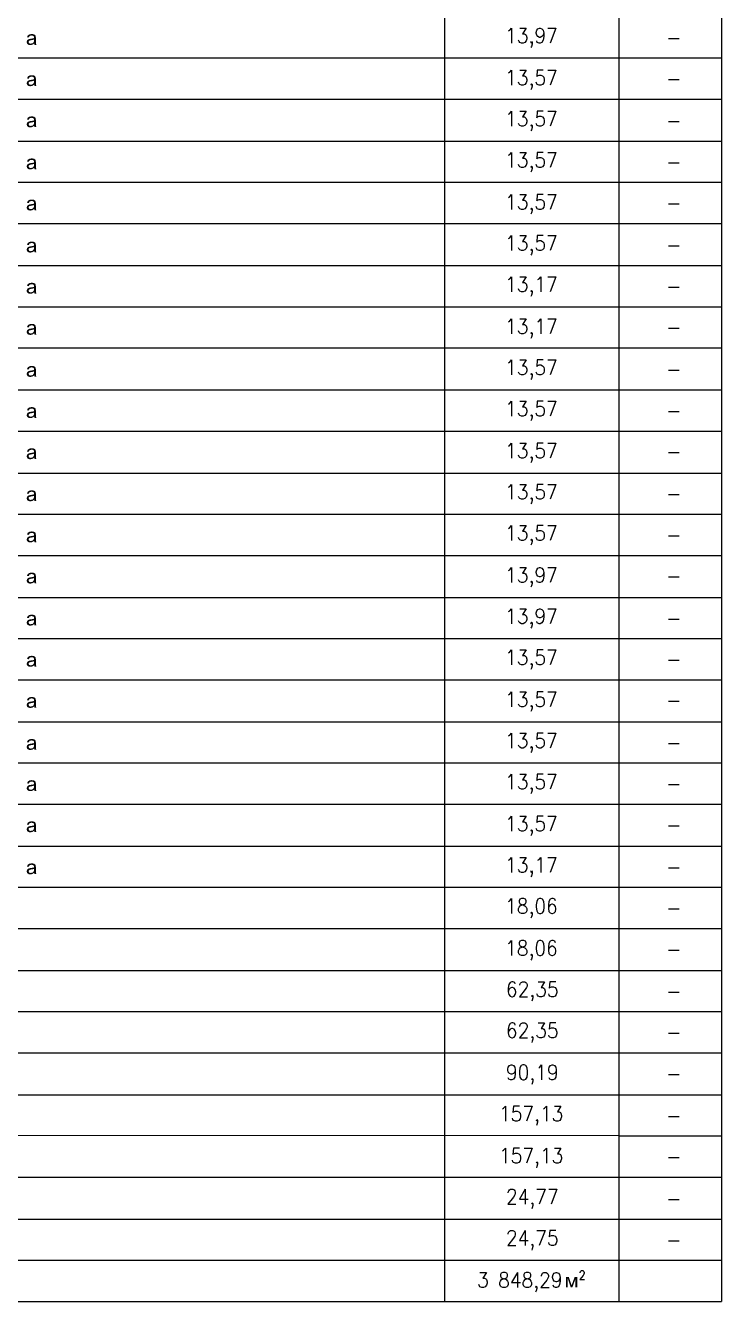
# Model space of a CAD drawing. Header units: millimetres. Extents: x 0 to 420, y 0 to 297.
# Drawn here: x 44 to 77.7, y 49.4 to 111.1 of the extents above; entities that cross this region are included whole.
import ezdxf

# ---------------------------------------------------------------- set-up
doc = ezdxf.new("R2010")
doc.units = ezdxf.units.MM
doc.layers.get('0').update_dxf_attribs({"linetype": 'CONTINUOUS'})
doc.styles.get("Standard").update_dxf_attribs({"font": 'STANDARD'})

msp = doc.modelspace()

# ---------------------------------------------------------------- hatches: boundary and pattern name
at = {"true_color": 0x0000fb}
h = msp.add_hatch(color=0, dxfattribs=at)
h.paths.add_polyline_path([(44.461506, 110.214723), (44.36835, 110.156294), (44.272439, 110.139757), (44.197749, 110.150093), (44.142903, 110.181099), (44.108935, 110.227952), (44.097704, 110.286381), (44.114791, 110.354731), (44.15944, 110.404892), (44.222278, 110.433555), (44.299448, 110.446784), (44.390261, 110.460013), (44.453789, 110.47655), (44.45434, 110.49915), (44.448208, 110.54428), (44.430086, 110.574115), (44.388332, 110.595957), (44.330868, 110.603329), (44.240468, 110.581832), (44.197474, 110.505764), (44.112586, 110.51734), (44.15062, 110.605534), (44.227239, 110.656797), (44.343546, 110.674987), (44.44993, 110.659553), (44.510564, 110.620417), (44.537573, 110.561988), (44.541983, 110.481511), (44.541983, 110.365756), (44.543292, 110.267019), (44.547495, 110.212518), (44.569544, 110.151333), (44.478593, 110.151333)], flags=0)
h.paths.add_polyline_path([(44.453789, 110.408199), (44.39474, 110.390285), (44.312126, 110.375678), (44.23661, 110.358039), (44.202435, 110.329927), (44.190308, 110.288585), (44.216215, 110.230708), (44.293385, 110.207557), (44.382682, 110.229605), (44.440008, 110.289688), (44.453789, 110.37678)], flags=0)
h = msp.add_hatch(color=0, dxfattribs=at)
h.paths.add_polyline_path([(44.461505, 108.225056), (44.36835, 108.166627), (44.272439, 108.150091), (44.197749, 108.160426), (44.142903, 108.191432), (44.108934, 108.238285), (44.097703, 108.296714), (44.114791, 108.365065), (44.159439, 108.415225), (44.222278, 108.443888), (44.299448, 108.457118), (44.390261, 108.470347), (44.453788, 108.486883), (44.45434, 108.509483), (44.448207, 108.554614), (44.430086, 108.584448), (44.388332, 108.60629), (44.330867, 108.613663), (44.240468, 108.592165), (44.197473, 108.516098), (44.112586, 108.527673), (44.15062, 108.615868), (44.227239, 108.667131), (44.343545, 108.685321), (44.44993, 108.669887), (44.510564, 108.63075), (44.537573, 108.572322), (44.541983, 108.491844), (44.541983, 108.376089), (44.543292, 108.277353), (44.547495, 108.222851), (44.569544, 108.161666), (44.478593, 108.161666)], flags=0)
h.paths.add_polyline_path([(44.453788, 108.418533), (44.39474, 108.400618), (44.312126, 108.386011), (44.23661, 108.368372), (44.202434, 108.34026), (44.190308, 108.298919), (44.216215, 108.241041), (44.293385, 108.21789), (44.382682, 108.239939), (44.440008, 108.300021), (44.453788, 108.387113)], flags=0)
h = msp.add_hatch(color=0, dxfattribs=at)
h.paths.add_polyline_path([(44.461508, 106.235389), (44.368352, 106.176961), (44.272441, 106.160424), (44.197751, 106.170759), (44.142905, 106.201765), (44.108937, 106.248618), (44.097706, 106.307047), (44.114793, 106.375398), (44.159442, 106.425559), (44.22228, 106.454222), (44.29945, 106.467451), (44.390263, 106.48068), (44.453791, 106.497217), (44.454342, 106.519816), (44.44821, 106.564947), (44.430088, 106.594782), (44.388334, 106.616624), (44.33087, 106.623996), (44.24047, 106.602499), (44.197476, 106.526431), (44.112588, 106.538007), (44.150622, 106.626201), (44.227241, 106.677464), (44.343548, 106.695654), (44.449932, 106.68022), (44.510566, 106.641084), (44.537575, 106.582655), (44.541985, 106.502178), (44.541985, 106.386422), (44.543294, 106.287686), (44.547497, 106.233184), (44.569546, 106.172), (44.478595, 106.172)], flags=0)
h.paths.add_polyline_path([(44.453791, 106.428866), (44.394742, 106.410951), (44.312128, 106.396344), (44.236612, 106.378705), (44.202437, 106.350593), (44.19031, 106.309252), (44.216217, 106.251375), (44.293387, 106.228224), (44.382684, 106.250272), (44.44001, 106.310355), (44.453791, 106.397447)], flags=0)
h = msp.add_hatch(color=0, dxfattribs=at)
h.paths.add_polyline_path([(44.461505, 104.203389), (44.36835, 104.144961), (44.272439, 104.128424), (44.197749, 104.138759), (44.142903, 104.169765), (44.108934, 104.216619), (44.097703, 104.275047), (44.114791, 104.343398), (44.159439, 104.393559), (44.222278, 104.422222), (44.299448, 104.435451), (44.390261, 104.44868), (44.453788, 104.465217), (44.45434, 104.487816), (44.448207, 104.532947), (44.430086, 104.562782), (44.388332, 104.584624), (44.330867, 104.591996), (44.240468, 104.570499), (44.197473, 104.494431), (44.112586, 104.506007), (44.15062, 104.594201), (44.227239, 104.645464), (44.343545, 104.663654), (44.44993, 104.64822), (44.510564, 104.609084), (44.537573, 104.550655), (44.541983, 104.470178), (44.541983, 104.354422), (44.543292, 104.255686), (44.547495, 104.201184), (44.569544, 104.14), (44.478593, 104.14)], flags=0)
h.paths.add_polyline_path([(44.453788, 104.396866), (44.39474, 104.378951), (44.312126, 104.364344), (44.23661, 104.346705), (44.202434, 104.318593), (44.190308, 104.277252), (44.216215, 104.219375), (44.293385, 104.196224), (44.382682, 104.218272), (44.440008, 104.278355), (44.453788, 104.365447)], flags=0)
h = msp.add_hatch(color=0, dxfattribs=at)
h.paths.add_polyline_path([(44.461505, 102.213723), (44.36835, 102.155294), (44.272439, 102.138757), (44.197749, 102.149093), (44.142903, 102.180099), (44.108934, 102.226952), (44.097703, 102.285381), (44.114791, 102.353731), (44.159439, 102.403892), (44.222278, 102.432555), (44.299448, 102.445784), (44.390261, 102.459013), (44.453788, 102.47555), (44.45434, 102.49815), (44.448207, 102.543281), (44.430086, 102.573115), (44.388332, 102.594957), (44.330867, 102.602329), (44.240468, 102.580832), (44.197473, 102.504764), (44.112586, 102.51634), (44.15062, 102.604534), (44.227239, 102.655797), (44.343545, 102.673987), (44.44993, 102.658553), (44.510564, 102.619417), (44.537573, 102.560988), (44.541983, 102.480511), (44.541983, 102.364756), (44.543292, 102.266019), (44.547495, 102.211518), (44.569544, 102.150333), (44.478593, 102.150333)], flags=0)
h.paths.add_polyline_path([(44.453788, 102.407199), (44.39474, 102.389285), (44.312126, 102.374678), (44.23661, 102.357039), (44.202434, 102.328927), (44.190308, 102.287586), (44.216215, 102.229708), (44.293385, 102.206557), (44.382682, 102.228605), (44.440008, 102.288688), (44.453788, 102.37578)], flags=0)
h = msp.add_hatch(color=0, dxfattribs=at)
h.paths.add_polyline_path([(44.461505, 100.181723), (44.36835, 100.123294), (44.272439, 100.106757), (44.197749, 100.117093), (44.142903, 100.148099), (44.108934, 100.194952), (44.097703, 100.253381), (44.114791, 100.321731), (44.159439, 100.371892), (44.222278, 100.400555), (44.299448, 100.413784), (44.390261, 100.427013), (44.453788, 100.44355), (44.45434, 100.46615), (44.448207, 100.511281), (44.430086, 100.541115), (44.388332, 100.562957), (44.330867, 100.570329), (44.240468, 100.548832), (44.197473, 100.472764), (44.112586, 100.48434), (44.15062, 100.572534), (44.227239, 100.623797), (44.343545, 100.641987), (44.44993, 100.626553), (44.510564, 100.587417), (44.537573, 100.528988), (44.541983, 100.448511), (44.541983, 100.332756), (44.543292, 100.234019), (44.547495, 100.179518), (44.569544, 100.118333), (44.478593, 100.118333)], flags=0)
h.paths.add_polyline_path([(44.453788, 100.375199), (44.39474, 100.357285), (44.312126, 100.342678), (44.23661, 100.325039), (44.202434, 100.296927), (44.190308, 100.255586), (44.216215, 100.197708), (44.293385, 100.174557), (44.382682, 100.196606), (44.440008, 100.256688), (44.453788, 100.34378)], flags=0)
h = msp.add_hatch(color=0, dxfattribs=at)
h.paths.add_polyline_path([(44.461505, 98.192056), (44.36835, 98.133627), (44.272439, 98.117091), (44.197749, 98.127426), (44.142903, 98.158432), (44.108934, 98.205285), (44.097703, 98.263714), (44.114791, 98.332065), (44.159439, 98.382225), (44.222278, 98.410888), (44.299448, 98.424118), (44.390261, 98.437347), (44.453788, 98.453883), (44.45434, 98.476483), (44.448207, 98.521614), (44.430086, 98.551448), (44.388332, 98.57329), (44.330867, 98.580663), (44.240468, 98.559165), (44.197473, 98.483098), (44.112586, 98.494673), (44.15062, 98.582868), (44.227239, 98.634131), (44.343545, 98.652321), (44.44993, 98.636887), (44.510564, 98.59775), (44.537573, 98.539322), (44.541983, 98.458844), (44.541983, 98.343089), (44.543292, 98.244353), (44.547495, 98.189851), (44.569544, 98.128666), (44.478593, 98.128666)], flags=0)
h.paths.add_polyline_path([(44.453788, 98.385533), (44.39474, 98.367618), (44.312126, 98.353011), (44.23661, 98.335372), (44.202434, 98.30726), (44.190308, 98.265919), (44.216215, 98.208041), (44.293385, 98.18489), (44.382682, 98.206939), (44.440008, 98.267021), (44.453788, 98.354113)], flags=0)
h = msp.add_hatch(color=0, dxfattribs=at)
h.paths.add_polyline_path([(44.461505, 96.202389), (44.36835, 96.143961), (44.272439, 96.127424), (44.197749, 96.137759), (44.142903, 96.168765), (44.108934, 96.215619), (44.097703, 96.274047), (44.114791, 96.342398), (44.159439, 96.392559), (44.222278, 96.421222), (44.299448, 96.434451), (44.390261, 96.44768), (44.453788, 96.464217), (44.45434, 96.486816), (44.448207, 96.531947), (44.430086, 96.561782), (44.388332, 96.583624), (44.330867, 96.590996), (44.240468, 96.569499), (44.197473, 96.493431), (44.112586, 96.505007), (44.15062, 96.593201), (44.227239, 96.644464), (44.343545, 96.662654), (44.44993, 96.64722), (44.510564, 96.608084), (44.537573, 96.549655), (44.541983, 96.469178), (44.541983, 96.353422), (44.543292, 96.254686), (44.547495, 96.200185), (44.569544, 96.139), (44.478593, 96.139)], flags=0)
h.paths.add_polyline_path([(44.453788, 96.395866), (44.39474, 96.377951), (44.312126, 96.363344), (44.23661, 96.345705), (44.202434, 96.317593), (44.190308, 96.276252), (44.216215, 96.218375), (44.293385, 96.195224), (44.382682, 96.217272), (44.440008, 96.277355), (44.453788, 96.364447)], flags=0)
h = msp.add_hatch(color=0, dxfattribs=at)
h.paths.add_polyline_path([(44.461505, 94.170389), (44.36835, 94.111961), (44.272439, 94.095424), (44.197749, 94.105759), (44.142903, 94.136765), (44.108934, 94.183619), (44.097703, 94.242047), (44.114791, 94.310398), (44.159439, 94.360559), (44.222278, 94.389222), (44.299448, 94.402451), (44.390261, 94.41568), (44.453788, 94.432217), (44.45434, 94.454816), (44.448207, 94.499947), (44.430086, 94.529782), (44.388332, 94.551624), (44.330867, 94.558996), (44.240468, 94.537499), (44.197473, 94.461431), (44.112586, 94.473007), (44.15062, 94.561201), (44.227239, 94.612464), (44.343545, 94.630654), (44.44993, 94.61522), (44.510564, 94.576084), (44.537573, 94.517655), (44.541983, 94.437178), (44.541983, 94.321422), (44.543292, 94.222686), (44.547495, 94.168185), (44.569544, 94.107), (44.478593, 94.107)], flags=0)
h.paths.add_polyline_path([(44.453788, 94.363866), (44.39474, 94.345951), (44.312126, 94.331344), (44.23661, 94.313705), (44.202434, 94.285593), (44.190308, 94.244252), (44.216215, 94.186375), (44.293385, 94.163224), (44.382682, 94.185272), (44.440008, 94.245355), (44.453788, 94.332447)], flags=0)
h = msp.add_hatch(color=0, dxfattribs=at)
h.paths.add_polyline_path([(44.461505, 92.180723), (44.36835, 92.122294), (44.272439, 92.105757), (44.197749, 92.116093), (44.142903, 92.147099), (44.108934, 92.193952), (44.097703, 92.252381), (44.114791, 92.320731), (44.159439, 92.370892), (44.222278, 92.399555), (44.299448, 92.412784), (44.390261, 92.426014), (44.453788, 92.44255), (44.45434, 92.46515), (44.448207, 92.510281), (44.430086, 92.540115), (44.388332, 92.561957), (44.330867, 92.569329), (44.240468, 92.547832), (44.197473, 92.471764), (44.112586, 92.48334), (44.15062, 92.571534), (44.227239, 92.622797), (44.343545, 92.640987), (44.44993, 92.625553), (44.510564, 92.586417), (44.537573, 92.527988), (44.541983, 92.447511), (44.541983, 92.331756), (44.543292, 92.233019), (44.547495, 92.178518), (44.569544, 92.117333), (44.478593, 92.117333)], flags=0)
h.paths.add_polyline_path([(44.453788, 92.374199), (44.39474, 92.356285), (44.312126, 92.341678), (44.23661, 92.324039), (44.202434, 92.295927), (44.190308, 92.254586), (44.216215, 92.196708), (44.293385, 92.173557), (44.382682, 92.195606), (44.440008, 92.255688), (44.453788, 92.34278)], flags=0)
h = msp.add_hatch(color=0, dxfattribs=at)
h.paths.add_polyline_path([(44.461506, 90.191056), (44.36835, 90.132627), (44.272439, 90.116091), (44.197749, 90.126426), (44.142903, 90.157432), (44.108935, 90.204285), (44.097704, 90.262714), (44.114791, 90.331065), (44.15944, 90.381225), (44.222278, 90.409889), (44.299448, 90.423118), (44.390261, 90.436347), (44.453789, 90.452883), (44.45434, 90.475483), (44.448208, 90.520614), (44.430086, 90.550448), (44.388332, 90.57229), (44.330868, 90.579663), (44.240468, 90.558165), (44.197474, 90.482098), (44.112586, 90.493673), (44.15062, 90.581868), (44.227239, 90.633131), (44.343546, 90.651321), (44.44993, 90.635887), (44.510564, 90.596751), (44.537573, 90.538322), (44.541983, 90.457844), (44.541983, 90.342089), (44.543292, 90.243353), (44.547495, 90.188851), (44.569544, 90.127666), (44.478593, 90.127666)], flags=0)
h.paths.add_polyline_path([(44.453789, 90.384533), (44.39474, 90.366618), (44.312126, 90.352011), (44.23661, 90.334372), (44.202435, 90.30626), (44.190308, 90.264919), (44.216215, 90.207041), (44.293385, 90.18389), (44.382682, 90.205939), (44.440008, 90.266021), (44.453789, 90.353113)], flags=0)
h = msp.add_hatch(color=0, dxfattribs=at)
h.paths.add_polyline_path([(44.461505, 88.159056), (44.36835, 88.100627), (44.272439, 88.084091), (44.197749, 88.094426), (44.142903, 88.125432), (44.108934, 88.172285), (44.097703, 88.230714), (44.114791, 88.299065), (44.159439, 88.349225), (44.222278, 88.377889), (44.299448, 88.391118), (44.390261, 88.404347), (44.453788, 88.420883), (44.45434, 88.443483), (44.448207, 88.488614), (44.430086, 88.518448), (44.388332, 88.54029), (44.330867, 88.547663), (44.240468, 88.526165), (44.197473, 88.450098), (44.112586, 88.461673), (44.15062, 88.549868), (44.227239, 88.601131), (44.343545, 88.619321), (44.44993, 88.603887), (44.510564, 88.564751), (44.537573, 88.506322), (44.541983, 88.425844), (44.541983, 88.310089), (44.543292, 88.211353), (44.547495, 88.156851), (44.569544, 88.095666), (44.478593, 88.095666)], flags=0)
h.paths.add_polyline_path([(44.453788, 88.352533), (44.39474, 88.334618), (44.312126, 88.320011), (44.23661, 88.302372), (44.202434, 88.27426), (44.190308, 88.232919), (44.216215, 88.175041), (44.293385, 88.15189), (44.382682, 88.173939), (44.440008, 88.234021), (44.453788, 88.321113)], flags=0)
h = msp.add_hatch(color=0, dxfattribs=at)
h.paths.add_polyline_path([(44.461505, 86.169389), (44.36835, 86.110961), (44.272439, 86.094424), (44.197749, 86.104759), (44.142903, 86.135765), (44.108934, 86.182619), (44.097703, 86.241047), (44.114791, 86.309398), (44.159439, 86.359559), (44.222278, 86.388222), (44.299448, 86.401451), (44.390261, 86.41468), (44.453788, 86.431217), (44.45434, 86.453816), (44.448207, 86.498947), (44.430086, 86.528782), (44.388332, 86.550624), (44.330867, 86.557996), (44.240468, 86.536499), (44.197473, 86.460431), (44.112586, 86.472007), (44.15062, 86.560201), (44.227239, 86.611464), (44.343545, 86.629654), (44.44993, 86.61422), (44.510564, 86.575084), (44.537573, 86.516655), (44.541983, 86.436178), (44.541983, 86.320422), (44.543292, 86.221686), (44.547495, 86.167185), (44.569544, 86.106), (44.478593, 86.106)], flags=0)
h.paths.add_polyline_path([(44.453788, 86.362866), (44.39474, 86.344951), (44.312126, 86.330344), (44.23661, 86.312705), (44.202434, 86.284593), (44.190308, 86.243252), (44.216215, 86.185375), (44.293385, 86.162224), (44.382682, 86.184272), (44.440008, 86.244355), (44.453788, 86.331447)], flags=0)
h = msp.add_hatch(color=0, dxfattribs=at)
h.paths.add_polyline_path([(44.461505, 84.179723), (44.36835, 84.121294), (44.272439, 84.104757), (44.197749, 84.115093), (44.142903, 84.146099), (44.108934, 84.192952), (44.097703, 84.251381), (44.114791, 84.319731), (44.159439, 84.369892), (44.222278, 84.398555), (44.299448, 84.411784), (44.390261, 84.425014), (44.453788, 84.44155), (44.45434, 84.46415), (44.448207, 84.509281), (44.430086, 84.539115), (44.388332, 84.560957), (44.330867, 84.56833), (44.240468, 84.546832), (44.197473, 84.470764), (44.112586, 84.48234), (44.15062, 84.570534), (44.227239, 84.621797), (44.343545, 84.639988), (44.44993, 84.624553), (44.510564, 84.585417), (44.537573, 84.526988), (44.541983, 84.446511), (44.541983, 84.330756), (44.543292, 84.232019), (44.547495, 84.177518), (44.569544, 84.116333), (44.478593, 84.116333)], flags=0)
h.paths.add_polyline_path([(44.453788, 84.373199), (44.39474, 84.355285), (44.312126, 84.340678), (44.23661, 84.323039), (44.202434, 84.294927), (44.190308, 84.253586), (44.216215, 84.195708), (44.293385, 84.172557), (44.382682, 84.194606), (44.440008, 84.254688), (44.453788, 84.34178)], flags=0)
h = msp.add_hatch(color=0, dxfattribs=at)
h.paths.add_polyline_path([(44.461505, 82.147723), (44.36835, 82.089294), (44.272439, 82.072757), (44.197749, 82.083093), (44.142903, 82.114099), (44.108934, 82.160952), (44.097703, 82.219381), (44.114791, 82.287731), (44.159439, 82.337892), (44.222278, 82.366555), (44.299448, 82.379784), (44.390261, 82.393014), (44.453788, 82.40955), (44.45434, 82.43215), (44.448207, 82.477281), (44.430086, 82.507115), (44.388332, 82.528957), (44.330867, 82.53633), (44.240468, 82.514832), (44.197473, 82.438764), (44.112586, 82.45034), (44.15062, 82.538534), (44.227239, 82.589797), (44.343545, 82.607988), (44.44993, 82.592553), (44.510564, 82.553417), (44.537573, 82.494988), (44.541983, 82.414511), (44.541983, 82.298756), (44.543292, 82.200019), (44.547495, 82.145518), (44.569544, 82.084333), (44.478593, 82.084333)], flags=0)
h.paths.add_polyline_path([(44.453788, 82.341199), (44.39474, 82.323285), (44.312126, 82.308678), (44.23661, 82.291039), (44.202434, 82.262927), (44.190308, 82.221586), (44.216215, 82.163708), (44.293385, 82.140557), (44.382682, 82.162606), (44.440008, 82.222688), (44.453788, 82.30978)], flags=0)
h = msp.add_hatch(color=0, dxfattribs=at)
h.paths.add_polyline_path([(44.461505, 80.158056), (44.36835, 80.099627), (44.272439, 80.083091), (44.197749, 80.093426), (44.142903, 80.124432), (44.108934, 80.171285), (44.097703, 80.229714), (44.114791, 80.298065), (44.159439, 80.348225), (44.222278, 80.376889), (44.299448, 80.390118), (44.390261, 80.403347), (44.453788, 80.419883), (44.45434, 80.442483), (44.448207, 80.487614), (44.430086, 80.517448), (44.388332, 80.53929), (44.330867, 80.546663), (44.240468, 80.525165), (44.197473, 80.449098), (44.112586, 80.460673), (44.15062, 80.548868), (44.227239, 80.600131), (44.343545, 80.618321), (44.44993, 80.602887), (44.510564, 80.563751), (44.537573, 80.505322), (44.541983, 80.424844), (44.541983, 80.309089), (44.543292, 80.210353), (44.547495, 80.155851), (44.569544, 80.094666), (44.478593, 80.094666)], flags=0)
h.paths.add_polyline_path([(44.453788, 80.351533), (44.39474, 80.333618), (44.312126, 80.319011), (44.23661, 80.301372), (44.202434, 80.27326), (44.190308, 80.231919), (44.216215, 80.174041), (44.293385, 80.15089), (44.382682, 80.172939), (44.440008, 80.233021), (44.453788, 80.320113)], flags=0)
h = msp.add_hatch(color=0, dxfattribs=at)
h.paths.add_polyline_path([(44.461505, 78.168389), (44.36835, 78.109961), (44.272439, 78.093424), (44.197749, 78.103759), (44.142903, 78.134765), (44.108934, 78.181619), (44.097703, 78.240047), (44.114791, 78.308398), (44.159439, 78.358559), (44.222278, 78.387222), (44.299448, 78.400451), (44.390261, 78.41368), (44.453788, 78.430217), (44.45434, 78.452817), (44.448207, 78.497947), (44.430086, 78.527782), (44.388332, 78.549624), (44.330867, 78.556996), (44.240468, 78.535499), (44.197473, 78.459431), (44.112586, 78.471007), (44.15062, 78.559201), (44.227239, 78.610464), (44.343545, 78.628654), (44.44993, 78.61322), (44.510564, 78.574084), (44.537573, 78.515655), (44.541983, 78.435178), (44.541983, 78.319422), (44.543292, 78.220686), (44.547495, 78.166185), (44.569544, 78.105), (44.478593, 78.105)], flags=0)
h.paths.add_polyline_path([(44.453788, 78.361866), (44.39474, 78.343952), (44.312126, 78.329344), (44.23661, 78.311705), (44.202434, 78.283593), (44.190308, 78.242252), (44.216215, 78.184375), (44.293385, 78.161224), (44.382682, 78.183272), (44.440008, 78.243355), (44.453788, 78.330447)], flags=0)
h = msp.add_hatch(color=0, dxfattribs=at)
h.paths.add_polyline_path([(44.461505, 76.136389), (44.36835, 76.077961), (44.272439, 76.061424), (44.197749, 76.071759), (44.142903, 76.102765), (44.108934, 76.149619), (44.097703, 76.208047), (44.114791, 76.276398), (44.159439, 76.326559), (44.222278, 76.355222), (44.299448, 76.368451), (44.390261, 76.38168), (44.453788, 76.398217), (44.45434, 76.420817), (44.448207, 76.465947), (44.430086, 76.495782), (44.388332, 76.517624), (44.330867, 76.524996), (44.240468, 76.503499), (44.197473, 76.427431), (44.112586, 76.439007), (44.15062, 76.527201), (44.227239, 76.578464), (44.343545, 76.596654), (44.44993, 76.58122), (44.510564, 76.542084), (44.537573, 76.483655), (44.541983, 76.403178), (44.541983, 76.287422), (44.543292, 76.188686), (44.547495, 76.134185), (44.569544, 76.073), (44.478593, 76.073)], flags=0)
h.paths.add_polyline_path([(44.453788, 76.329866), (44.39474, 76.311952), (44.312126, 76.297344), (44.23661, 76.279705), (44.202434, 76.251593), (44.190308, 76.210252), (44.216215, 76.152375), (44.293385, 76.129224), (44.382682, 76.151272), (44.440008, 76.211355), (44.453788, 76.298447)], flags=0)
h = msp.add_hatch(color=0, dxfattribs=at)
h.paths.add_polyline_path([(44.461505, 74.146723), (44.36835, 74.088294), (44.272439, 74.071758), (44.197749, 74.082093), (44.142903, 74.113099), (44.108934, 74.159952), (44.097703, 74.218381), (44.114791, 74.286731), (44.159439, 74.336892), (44.222278, 74.365555), (44.299448, 74.378784), (44.390261, 74.392014), (44.453788, 74.40855), (44.45434, 74.43115), (44.448207, 74.476281), (44.430086, 74.506115), (44.388332, 74.527957), (44.330867, 74.53533), (44.240468, 74.513832), (44.197473, 74.437764), (44.112586, 74.44934), (44.15062, 74.537534), (44.227239, 74.588797), (44.343545, 74.606988), (44.44993, 74.591554), (44.510564, 74.552417), (44.537573, 74.493988), (44.541983, 74.413511), (44.541983, 74.297756), (44.543292, 74.199019), (44.547495, 74.144518), (44.569544, 74.083333), (44.478593, 74.083333)], flags=0)
h.paths.add_polyline_path([(44.453788, 74.340199), (44.39474, 74.322285), (44.312126, 74.307678), (44.23661, 74.290039), (44.202434, 74.261927), (44.190308, 74.220586), (44.216215, 74.162708), (44.293385, 74.139557), (44.382682, 74.161606), (44.440008, 74.221688), (44.453788, 74.30878)], flags=0)
h = msp.add_hatch(color=0, dxfattribs=at)
h.paths.add_polyline_path([(44.461505, 72.157056), (44.36835, 72.098627), (44.272439, 72.082091), (44.197749, 72.092426), (44.142903, 72.123432), (44.108934, 72.170285), (44.097703, 72.228714), (44.114791, 72.297065), (44.159439, 72.347225), (44.222278, 72.375889), (44.299448, 72.389118), (44.390261, 72.402347), (44.453788, 72.418883), (44.45434, 72.441483), (44.448207, 72.486614), (44.430086, 72.516448), (44.388332, 72.53829), (44.330867, 72.545663), (44.240468, 72.524166), (44.197473, 72.448098), (44.112586, 72.459673), (44.15062, 72.547868), (44.227239, 72.599131), (44.343545, 72.617321), (44.44993, 72.601887), (44.510564, 72.562751), (44.537573, 72.504322), (44.541983, 72.423844), (44.541983, 72.308089), (44.543292, 72.209353), (44.547495, 72.154851), (44.569544, 72.093666), (44.478593, 72.093666)], flags=0)
h.paths.add_polyline_path([(44.453788, 72.350533), (44.39474, 72.332618), (44.312126, 72.318011), (44.23661, 72.300372), (44.202434, 72.27226), (44.190308, 72.230919), (44.216215, 72.173041), (44.293385, 72.14989), (44.382682, 72.171939), (44.440008, 72.232021), (44.453788, 72.319113)], flags=0)
h = msp.add_hatch(color=0, dxfattribs=at)
h.paths.add_polyline_path([(44.461506, 70.125056), (44.36835, 70.066627), (44.272439, 70.050091), (44.197749, 70.060426), (44.142903, 70.091432), (44.108935, 70.138285), (44.097704, 70.196714), (44.114791, 70.265065), (44.15944, 70.315225), (44.222278, 70.343889), (44.299448, 70.357118), (44.390261, 70.370347), (44.453789, 70.386883), (44.45434, 70.409483), (44.448208, 70.454614), (44.430086, 70.484449), (44.388332, 70.50629), (44.330868, 70.513663), (44.240468, 70.492166), (44.197474, 70.416098), (44.112586, 70.427673), (44.15062, 70.515868), (44.227239, 70.567131), (44.343546, 70.585321), (44.44993, 70.569887), (44.510564, 70.530751), (44.537573, 70.472322), (44.541983, 70.391844), (44.541983, 70.276089), (44.543292, 70.177353), (44.547495, 70.122851), (44.569544, 70.061666), (44.478593, 70.061666)], flags=0)
h.paths.add_polyline_path([(44.453789, 70.318533), (44.39474, 70.300618), (44.312126, 70.286011), (44.23661, 70.268372), (44.202435, 70.24026), (44.190308, 70.198919), (44.216215, 70.141041), (44.293385, 70.11789), (44.382682, 70.139939), (44.440008, 70.200021), (44.453789, 70.287113)], flags=0)
msp.add_hatch(color=0, dxfattribs=at).paths.add_polyline_path([(70.171799, 50.592412), (70.306847, 50.592412), (70.441343, 50.182859), (70.590723, 50.592412), (70.715849, 50.592412), (70.715849, 50.080333), (70.628757, 50.080333), (70.628757, 50.492642), (70.477172, 50.080333), (70.399451, 50.080333), (70.256686, 50.512486), (70.256686, 50.080333), (70.171799, 50.080333)], flags=0)

# ---------------------------------------------------------------- linework, layer by layer
at = {"color": 0, "true_color": 0x000000}
for p, q in [((72.731209, 57.411161), (28.909165, 57.428286)), ((72.72376, 57.41103), (77.687519, 57.41103))]:
    msp.add_line(p, q, dxfattribs=at)
at = {"color": 0, "true_color": 0x000007}
for points in [[(64.304335, 256.116666), (64.304335, 49.403)], [(72.728668, 256.116666), (72.728668, 49.403)], [(77.681668, 256.116666), (77.681668, 49.403)], [(28.913668, 109.516333), (77.681668, 109.516333)], [(28.913668, 107.526666), (77.681668, 107.526666)], [(28.913668, 105.494666), (77.681668, 105.494666)], [(28.913668, 103.505), (77.681668, 103.505)], [(28.913668, 101.515333), (77.681668, 101.515333)], [(28.913668, 99.483333), (77.681668, 99.483333)], [(28.913668, 97.493666), (77.681668, 97.493666)], [(28.913668, 95.504), (77.681668, 95.504)], [(28.913668, 93.472), (77.681668, 93.472)], [(28.913668, 91.482333), (77.681668, 91.482333)], [(28.913668, 89.450333), (77.681668, 89.450333)], [(28.913668, 87.460666), (77.681668, 87.460666)], [(28.913668, 85.471), (77.681668, 85.471)], [(28.913668, 83.439), (77.681668, 83.439)], [(28.913668, 81.449333), (77.681668, 81.449333)], [(28.913668, 79.459666), (77.681668, 79.459666)], [(28.913668, 77.427666), (77.681668, 77.427666)], [(28.913668, 75.438), (77.681668, 75.438)], [(28.913668, 73.448333), (77.681668, 73.448333)], [(28.913668, 71.416333), (77.681668, 71.416333)], [(28.913668, 69.426666), (77.681668, 69.426666)], [(28.913668, 67.437), (77.681668, 67.437)], [(28.913668, 65.405), (77.681668, 65.405)], [(28.913668, 63.415333), (77.681668, 63.415333)], [(28.913668, 61.425666), (77.681668, 61.425666)], [(28.913668, 59.393666), (77.681668, 59.393666)], [(28.913668, 55.414333), (77.681668, 55.414333)], [(28.913668, 53.382333), (77.681668, 53.382333)], [(28.913668, 51.392666), (77.681668, 51.392666)], [(28.913668, 49.403), (77.681668, 49.403)]]:
    msp.add_lwpolyline(points, dxfattribs=at)

# ---------------------------------------------------------------- texts
at = {"color": 0, "true_color": 0x0000fb, "char_height": 0.724708, "attachment_point": 1}
for s, insert, width in [('13,97', (67.225337, 110.960701), 2.1338625), ('-', (75.014672, 110.876038), 0.32209244), ('13,57', (67.225337, 108.928715), 2.1338625), ('-', (75.014672, 108.886375), 0.32209244), ('13,57', (67.225337, 106.939035), 2.1338625), ('-', (75.014672, 106.854371), 0.32209244), ('13,57', (67.225337, 104.949371), 2.1338625), ('-', (75.014672, 104.864708), 0.32209244), ('13,57', (67.225337, 102.917368), 2.1338625), ('-', (75.014672, 102.875045), 0.32209244), ('13,57', (67.225337, 100.927705), 2.1338625), ('-', (75.014672, 100.843041), 0.32209244), ('13,17', (67.225337, 98.938041), 1.97281623), ('-', (75.014672, 98.853378), 0.32209244), ('13,17', (67.225337, 96.906038), 1.97281623), ('-', (75.014672, 96.863715), 0.32209244), ('13,57', (67.225337, 94.916375), 2.1338625), ('-', (75.014672, 94.831712), 0.32209244), ('13,57', (67.225337, 92.926712), 2.1338625), ('-', (75.014672, 92.842048), 0.32209244), ('13,57', (67.225337, 90.894708), 2.1338625), ('-', (75.014672, 90.852368), 0.32209244), ('13,57', (67.225337, 88.905045), 2.1338625), ('-', (75.014672, 88.820382), 0.32209244), ('13,57', (67.225337, 86.915382), 2.1338625), ('-', (75.014672, 86.830701), 0.32209244), ('13,97', (67.225337, 84.883378), 2.1338625), ('-', (75.014672, 84.841038), 0.32209244), ('13,97', (67.225337, 82.893715), 2.1338625), ('-', (75.014672, 82.809035), 0.32209244), ('13,57', (67.225337, 80.904035), 2.1338625), ('-', (75.014672, 80.819371), 0.32209244), ('13,57', (67.225337, 78.872048), 2.1338625), ('-', (75.014672, 78.829708), 0.32209244), ('13,57', (67.225337, 76.882368), 2.1338625), ('-', (75.014672, 76.797705), 0.32209244), ('13,57', (67.225337, 74.892705), 2.1338625), ('-', (75.014672, 74.808041), 0.32209244), ('13,57', (67.225337, 72.860701), 2.1338625), ('-', (75.014672, 72.818378), 0.32209244), ('13,17', (67.225337, 70.871038), 1.97281623), ('-', (75.014672, 70.786375), 0.32209244), ('18,06', (67.225337, 68.881375), 2.1338625), ('-', (75.014672, 68.796712), 0.32209244), ('18,06', (67.225337, 66.849371), 2.1338625), ('-', (75.014672, 66.807048), 0.32209244), ('62,35', (67.267668, 64.859708), 2.29490876), ('-', (75.014672, 64.775045), 0.32209244), ('62,35', (67.267668, 62.870045), 2.29490876), ('-', (75.014672, 62.785382), 0.32209244), ('90,19', (67.267668, 60.838041), 2.1338625), ('-', (75.014672, 60.795701), 0.32209244), ('157,13', (66.929003, 58.848378), 2.53647804), ('-', (75.014672, 58.763715), 0.32209244), ('157,13', (66.929003, 56.816375), 2.53647804), ('-', (75.014672, 56.774035), 0.32209244), ('24,77', (67.267668, 54.826712), 2.37543178), ('-', (75.014672, 54.742048), 0.32209244), ('24,75', (67.267668, 52.837048), 2.37543178), ('-', (75.014672, 52.752368), 0.32209244), ('3 848,29 ', (65.870669, 50.805045), 4.04628611), ('²', (70.781334, 50.805045), 0.16104622)]:
    msp.add_mtext(s, dxfattribs=dict(at, insert=insert, width=width))

doc.saveas('drawing.dxf')
